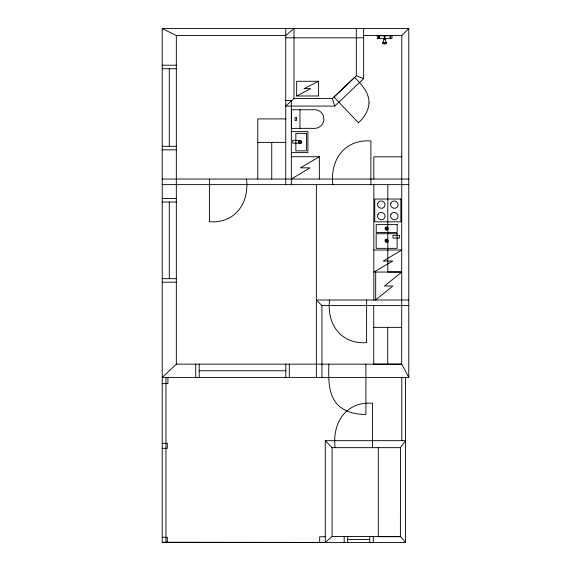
<?xml version="1.0" encoding="UTF-8"?>
<svg xmlns="http://www.w3.org/2000/svg" width="571" height="571" viewBox="0 0 571 571"><rect width="100%" height="100%" fill="white"/><g stroke="black" fill="none" stroke-linecap="round" stroke-linejoin="round"><path stroke-width="0.86" d="M378.28 447.657L378.28 536.711L400.392 536.711L400.485 447.657L405.51 440.676L325.27 440.676L325.27 542.45L165.954 542.336L165.954 377.417M363.648 35.538L401.784 35.538L408.772 28.55L408.772 377.417L162.228 377.417L176.332 364.148L401.784 364.148L408.772 377.417M363.648 28.55L363.648 78.634L334.742 106.085L285.743 106.085L294.015 98.483L332.422 98.483L356.318 75.8L356.318 28.55M325.27 542.45L332.086 536.447L400.485 536.447L405.51 542.45L162.228 542.336L162.228 28.55L408.772 28.55M375.554 300.003L392.884 286.021L384.497 286.021L401.784 272.046L373.827 272.046L392.741 261.068L383.241 261.068L401.784 250.019L373.827 250.019M291.396 179.044L309.939 167.845L300.432 167.845L319.353 156.761L319.353 179.044M296.649 95.985L310.745 88.633L304.065 88.633L318.568 81.282L318.568 95.985L296.649 95.985L296.649 81.282L318.568 81.282M299.946 128.375L311.944 128.332C327.747 130.088 327.875 107.848 311.944 109.746L291.567 109.746L291.567 128.375L299.946 128.375L299.946 109.746M162.228 28.55L176.332 35.538L285.743 35.538L294.015 28.55L294.015 98.483M285.743 37.814L363.648 37.814M383.955 38.614L377.253 38.614L377.253 35.773L391.97 35.773L391.97 38.614L385.218 38.614M383.955 39.499L385.218 39.499M162.228 65.215L176.332 65.215M162.228 68.72L176.332 68.72M285.743 100.489L291.338 100.489L291.338 184.633M285.714 118.911L257.764 118.911L257.764 179.037M291.338 131.623L307.897 131.623L307.897 152.621L291.338 152.621M257.764 142.379L285.714 142.379M162.228 146.326L176.332 146.326M162.228 149.823L176.332 149.823M291.396 156.718L319.353 156.718M401.784 156.839L373.827 156.839L373.827 179.044M162.228 179.044L408.772 179.044M162.228 184.633L408.772 184.633M162.228 198.53L176.332 198.53M162.228 202.02L176.332 202.02M401.784 271.953L387.809 271.953L387.809 184.633M162.228 278.684L176.332 278.684M162.228 282.181L176.332 282.181M408.772 300.003L316.355 300.003L321.944 305.592L408.772 305.592M373.727 327.361L401.684 327.369M199.208 370.786L285.807 370.786M162.228 383.612L167.931 383.612L167.931 377.417M162.228 443.324L167.317 443.324L167.317 448.342L162.228 448.342M325.27 440.676L332.086 447.657L400.485 447.657M325.27 536.726L319.681 536.726L319.681 542.45M162.228 537.297L167.317 537.297L167.317 542.336L162.228 542.336M347.675 539.445L369.772 539.445M356.318 75.8L363.648 78.634M332.422 98.483L334.742 106.085M405.51 377.417L405.51 542.45M401.784 35.538L401.684 364.177L373.727 364.177L373.727 305.592M401.784 377.417L401.784 440.676M390.386 35.773L390.436 38.614M387.702 327.369L387.702 364.17M385.218 35.773C383.876 38.678 386.367 41.033 386.31 43.482L384.747 44.16L382.863 43.482C382.806 41.033 385.304 38.678 383.955 35.773M378.737 35.773L378.737 38.614M375.689 272.046L375.689 300.003M373.827 184.59L373.827 300.003M373.27 536.447L373.27 542.45M372.57 447.657L372.57 403.24C345.783 401.299 332.029 422.975 335.134 447.657M370.893 184.633L370.893 140.987C344.57 139.096 329.917 159.951 332.836 184.633M369.772 536.447L369.772 542.45M366.596 300.003L366.596 342.636C340.887 344.491 326.683 324.071 329.553 300.003M365.883 364.148L365.883 414.467C355.976 414.475 345.484 412.226 338.089 405.203C327.661 394.311 328.603 378.073 328.832 364.148M347.675 536.447L347.675 542.45M344.185 536.447L344.185 542.45M332.086 447.657L332.086 536.447M321.944 305.592L321.944 377.417M316.355 184.633L316.355 377.417M289.297 364.148L289.297 377.417M285.743 28.55L285.743 184.633M285.807 364.148L285.807 377.417M271.739 142.379L271.739 179.044M246.522 179.044C249.391 203.155 235.159 223.596 209.407 221.748L209.407 179.044M199.208 364.148L199.208 377.417M195.717 364.148L195.717 377.417M176.332 35.538L176.332 364.148M169.28 68.72L169.28 146.326M169.28 202.02L169.28 278.684M369.059 102.958C368.659 110.788 363.998 117.583 358.467 122.829L333.971 97.02L354.627 77.413C361.6 84.337 369.116 92.495 369.059 102.958M377.845 203.183C375.868 207.43 382.97 210.656 384.718 206.088C386.703 201.849 379.587 198.615 377.845 203.183M377.845 214.639C375.868 218.886 382.977 222.119 384.718 217.544C386.703 213.297 379.587 210.071 377.845 214.639M390.892 203.183C388.908 207.43 396.017 210.656 397.766 206.088C399.75 201.849 392.634 198.615 390.892 203.183M390.892 214.639C388.915 218.886 396.024 222.119 397.766 217.544C399.75 213.297 392.634 210.071 390.892 214.639M299.068 140.966L298.597 141.836L299.068 143.278L299.939 143.756L301.381 143.278L301.859 142.407L301.381 140.966L300.51 140.495L299.068 140.966M299.568 141.465L299.568 142.779L300.881 142.779L300.881 141.465L299.568 141.465M385.489 227.422L385.011 228.286L385.489 229.728L386.353 230.206L387.795 229.728L388.273 228.857L387.795 227.422L386.924 226.944L385.489 227.422M385.982 227.915L385.982 229.228L387.302 229.228L387.302 227.915L385.982 227.915M385.489 239.684L385.011 240.548L385.489 241.99L386.353 242.468L387.795 241.99L388.273 241.126L387.795 239.684L386.924 239.206L385.489 239.684M385.982 240.177L385.982 241.497L387.302 241.497L387.302 240.177L385.982 240.177M386.474 42.668C384.426 45.173 379.158 41.226 386.474 42.668M379.437 36.937C377.952 36.972 379.772 37.979 379.437 36.937M390.243 37.265C388.987 37.729 390.221 36.501 390.243 37.265M296.463 117.583L295.05 117.583L295.05 120.538L296.463 120.538L296.463 117.583M306.434 133.371L295.857 133.371L295.857 150.872L306.434 150.872L306.434 133.371M299.24 140.38L292.716 140.38L292.716 143.178L299.24 143.178L299.24 140.38M400.849 199.022L374.762 199.022L374.762 221.819L400.849 221.819L400.849 199.022M397.173 224.624L376.203 224.624L376.203 232.533L397.173 232.533L397.173 224.624M397.123 233.717L376.161 233.717L376.161 248.356L397.123 248.356L397.123 233.717M399.5 235.295L392.976 235.295L392.976 238.093L399.5 238.093L399.5 235.295"/></g></svg>
